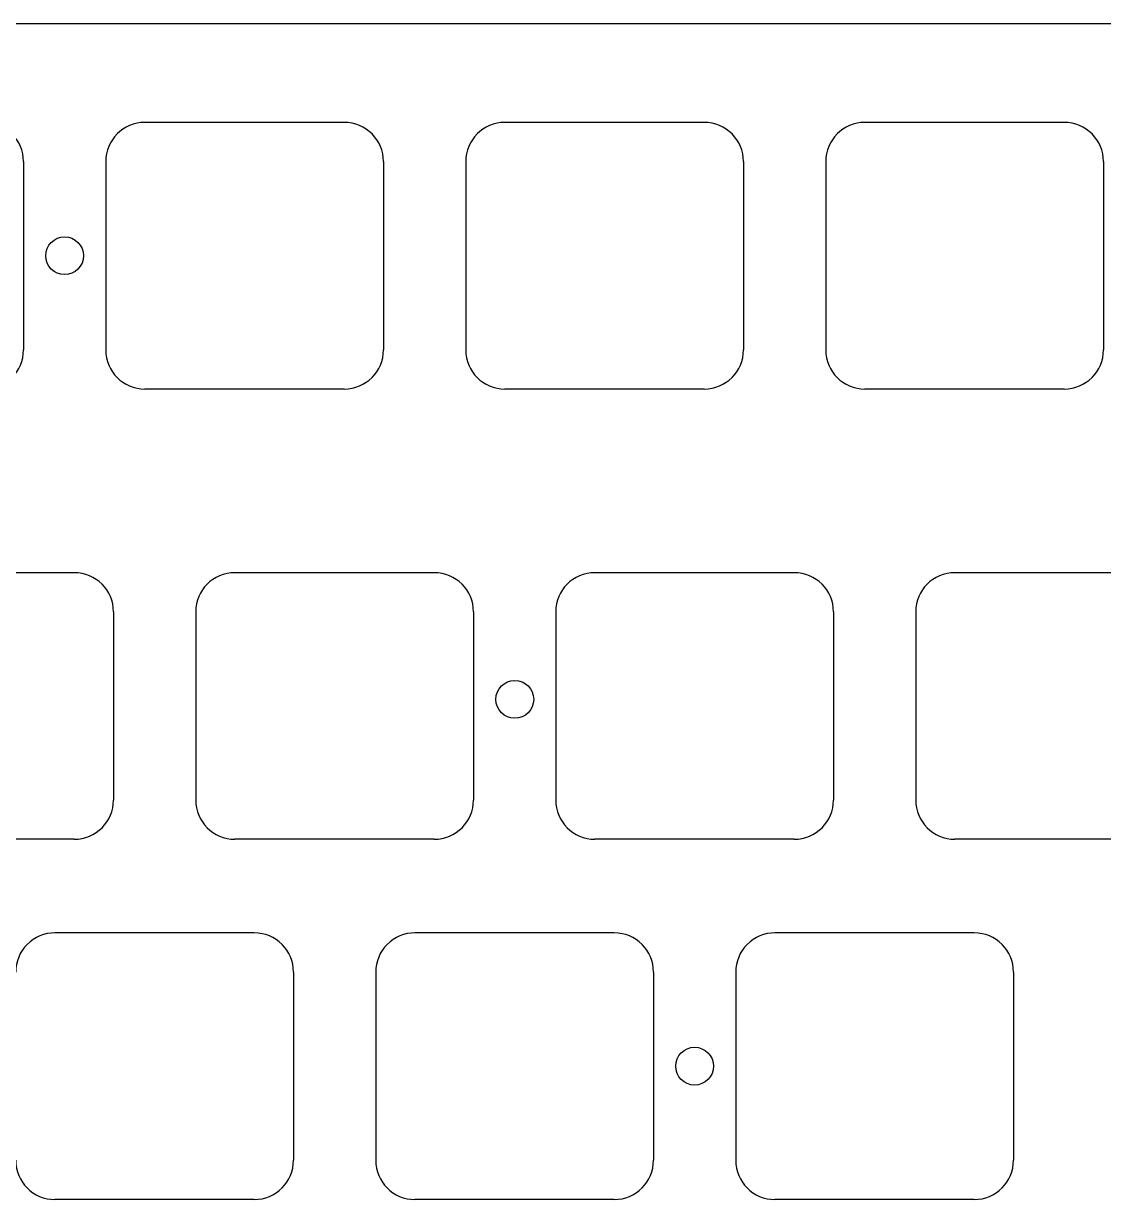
# Model space of a CAD drawing. Header units: millimetres. Extents: x -11 to 340, y -118 to 18.
# Drawn here: x 193.1 to 250.2, y -49.9 to 12.3 of the extents above; entities that cross this region are included whole.
import ezdxf

# ---------------------------------------------------------------- set-up
doc = ezdxf.new("R2010")
doc.units = ezdxf.units.MM
doc.header["$MEASUREMENT"] = 0
doc.layers.add('BLACK', color=7, linetype='CONTINUOUS')

msp = doc.modelspace()

# ---------------------------------------------------------------- linework, layer by layer
at = {"layer": 'BLACK', "linetype": 'Continuous'}
for p, q in [((172.55, 12.28), (300.3125, 12.28)), ((210.0625, 7.05), (199.512499, 7.05)), ((229.1125, 7.05), (218.562499, 7.05)), ((248.1625, 7.05), (237.612499, 7.05)), ((193.0875, 4.975), (193.0875, -4.975)), ((197.4375, 4.975), (197.4375, -4.975001)), ((212.1375, 4.975), (212.1375, -4.975)), ((216.4875, 4.975), (216.4875, -4.975001)), ((231.1875, 4.975), (231.1875, -4.975)), ((235.5375, 4.975), (235.5375, -4.975001)), ((250.2375, 4.975), (250.2375, -4.975)), ((210.0625, -7.05), (199.5125, -7.05)), ((229.1125, -7.05), (218.5625, -7.05)), ((248.1625, -7.05), (237.6125, -7.05)), ((195.775, -16.762501), (185.225, -16.762501)), ((214.825, -16.762501), (204.275, -16.762501)), ((233.875, -16.762501), (223.325, -16.762501)), ((252.925, -16.7625), (242.374999, -16.7625)), ((197.850001, -18.8375), (197.850001, -28.7875)), ((202.200001, -18.8375), (202.200001, -28.7875)), ((216.900001, -18.8375), (216.900001, -28.7875)), ((221.250001, -18.8375), (221.250001, -28.7875)), ((235.950001, -18.8375), (235.950001, -28.7875)), ((240.3, -18.8375), (240.3, -28.787501)), ((195.775, -30.862501), (185.225, -30.862501)), ((214.825, -30.862501), (204.275, -30.862501)), ((233.875, -30.862501), (223.325, -30.862501)), ((252.925, -30.8625), (242.375, -30.8625)), ((194.750001, -35.812502), (194.750001, -35.8125)), ((205.3, -35.8125), (194.750001, -35.8125)), ((213.800001, -35.812502), (213.800001, -35.8125)), ((224.35, -35.8125), (213.800001, -35.8125)), ((232.850001, -35.812502), (232.850001, -35.8125)), ((243.4, -35.8125), (232.850001, -35.8125)), ((207.375001, -37.8875), (207.375001, -47.8375)), ((211.725001, -37.8875), (211.725001, -47.8375)), ((226.425001, -37.8875), (226.425001, -47.8375)), ((230.775001, -37.8875), (230.775001, -47.8375)), ((245.475001, -37.8875), (245.475001, -47.8375)), ((205.300001, -49.9125), (194.75, -49.9125)), ((205.300001, -49.912501), (205.300001, -49.9125)), ((224.350001, -49.9125), (213.8, -49.9125)), ((224.350001, -49.912501), (224.350001, -49.9125)), ((243.400001, -49.9125), (232.85, -49.9125)), ((243.400001, -49.912501), (243.400001, -49.9125))]:
    msp.add_line(p, q, dxfattribs=at)
at = {"layer": 'BLACK'}
for centre in [(195.2625, 0), (219.0842, -23.4625), (228.6, -42.8625)]:
    msp.add_circle(centre, 1, dxfattribs=at)
for centre, radius, start, end in [((191.0125, 4.975), 2.075, 0, 90), ((199.512504, 4.974996), 2.075004, 90.00013806, 179.99988955), ((210.0625, 4.975), 2.075, 0, 90), ((218.562504, 4.974996), 2.075004, 90.00013806, 179.99988955), ((229.1125, 4.975), 2.075, 0, 90), ((237.612504, 4.974996), 2.075004, 90.00013806, 179.99988955), ((248.1625, 4.975), 2.075, 0, 90), ((191.0125, -4.975), 2.075, 270, 0), ((199.512502, -4.974998), 2.075002, 180.00008284, 269.99994478), ((210.0625, -4.975), 2.075, 270, 0), ((218.562502, -4.974998), 2.075002, 180.00008284, 269.99994478), ((229.1125, -4.975), 2.075, 270, 0), ((237.612502, -4.974998), 2.075002, 180.00008284, 269.99994478), ((248.1625, -4.975), 2.075, 270, 0), ((195.775, -18.8375), 2.074999, 0, 90), ((204.275, -18.8375), 2.074999, 90, 180), ((214.825, -18.8375), 2.074999, 0, 90), ((223.325, -18.8375), 2.074999, 90, 180), ((233.875, -18.8375), 2.074999, 0, 90), ((242.375004, -18.837504), 2.075004, 90.00013806, 179.99988955), ((195.775, -28.7875), 2.075001, 270, 0), ((204.275, -28.7875), 2.075001, 180, 270), ((214.825, -28.7875), 2.075001, 270, 0), ((223.325, -28.7875), 2.075001, 180, 270), ((233.875, -28.7875), 2.075001, 270, 0), ((242.375002, -28.787498), 2.075002, 180.00008284, 269.99994478), ((194.75, -37.8875), 2.074999, 89.99997239, 180), ((205.3, -37.8875), 2.075, 0, 90), ((213.8, -37.8875), 2.074999, 89.99997239, 180), ((224.35, -37.8875), 2.075, 0, 90), ((232.85, -37.8875), 2.074999, 89.99997239, 180), ((243.4, -37.8875), 2.075, 0, 90), ((194.75, -47.8375), 2.075, 180, 270), ((205.3, -47.8375), 2.075001, 270.00002761, 0), ((213.8, -47.8375), 2.075, 180, 270), ((224.35, -47.8375), 2.075001, 270.00002761, 0), ((232.85, -47.8375), 2.075, 180, 270), ((243.4, -47.8375), 2.075001, 270.00002761, 0)]:
    msp.add_arc(centre, radius, start, end, dxfattribs=at)

doc.saveas('drawing.dxf')
